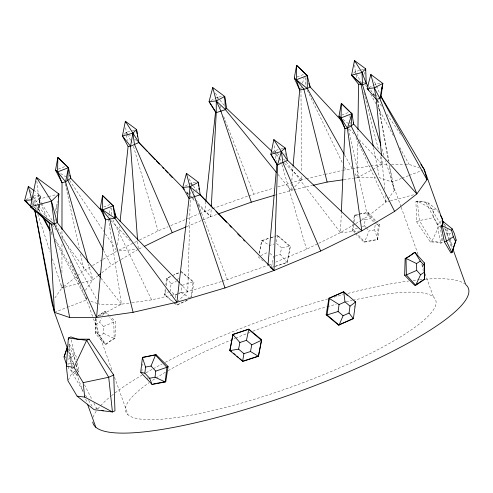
<?xml version="1.0" encoding="UTF-8"?>
<svg xmlns="http://www.w3.org/2000/svg" width="493" height="493" viewBox="0 0 493 493"><rect width="100%" height="100%" fill="white"/><g stroke="black" fill="none" stroke-linecap="round" stroke-linejoin="round"><path stroke-width="0.37" stroke-dasharray="2.46 1.85" d="M54.871 297.92L61.915 288.004L61.921 283.395M61.933 272.635L61.964 243.437M61.97 238.057L61.976 230.373M354.307 178.176L357.326 177.745L357.789 141.737M357.856 136.376L357.924 131.015M177.449 301.685L187.79 291.542L190.255 198.734M95.525 318.367L95.864 334.063L105.182 344.49L106.044 344.33L109.668 341.483L115.017 338.309L115.522 321.695L110.697 316.833M318.749 243.271L340.49 232.616L341.341 212.723M186.958 226.527L210.788 216.587L211.232 208.182M95.543 318.324L95.864 334.063L97.589 333.736L106.044 344.33M190.612 191.919L190.292 197.2L188.961 195.468M191.025 185.128L191.167 182.866L188.455 177.418M36.605 209.377L38.479 208.761L39.44 207.411L40.284 195.327L34.904 191.302M442.455 238.107L442.141 242.648L440.724 243.289L436.995 242.014L430.432 242.02L416.616 221.862L415.919 201.705L417.337 201.07L427.628 202.34L437.217 209.969L438.69 212.44M141.879 371.5L142.058 369.245M142.354 365.486L142.471 363.982M355.348 233.627L364.056 242.205L377.157 239.709L378.279 225.418L375.826 222.559M274.798 195.191L290.969 190.39L291.499 184.259M291.831 180.426L293.027 166.628M117.581 244.972L119.54 226.644M39.816 211.75L38.731 209.716L40.284 195.327L33.789 195.863M216.575 214.529L210.788 216.587L204.755 211.442L205.747 202.266M173.425 302.061L165.346 294.956L166.024 288.873M166.369 285.835L167.213 278.231L171.909 275.932M354.196 307.231L354.368 305.709M353.777 225.215L353.259 229.621L352.082 230.41L354.806 233.09M354.202 221.542L354.972 214.936L358.614 214.239M365.824 227.341L364.401 225.819L365.116 219.705L361.061 217.795M377.157 239.709L377.749 239.315L374.588 229.849L375.21 224.506M217.197 99.321L217.487 97.072L215.114 92.302M36.883 210.431L38.731 209.716L38.479 208.761L40.284 195.327L31.866 199.838M165.291 288.781L164.446 294.845L173.012 302.135M165.814 284.997L166.763 278.175L171.533 276.025M167.213 278.231L166.763 278.175L171.096 283.808L170.134 290.741L175.126 294.987L175.594 298.579M175.126 294.987L181.079 292.3L182.046 285.367L179.828 283.481M190.754 298.592L193.077 281.922L181.079 271.717M54.883 221.055L55.21 218.8M55.98 213.531L57.299 204.496M352.082 230.41L353.117 223.625M353.235 222.873L354.381 215.33L354.972 214.936L358.356 216.526M191.457 297.137L193.977 282.033L181.529 271.772L173.924 274.946M108.861 216.082L109.286 213.833M109.428 213.081L110.42 207.83M274.669 266.571L287.166 262.584L290.322 246.303L277.571 235.451L274.693 236.387M259.367 253.001L261.746 240.621L273.979 236.622M287.166 262.584L280.277 254.443L281.552 247.776L276.253 243.265L277.571 235.451L276.068 236.135M259.226 253.464L261.746 240.621L269.665 245.415L274.053 243.98M55.432 210.973L57.354 201.354M271.569 266.768L273.689 256.594L269.979 253.433M301.334 87.316L300.927 88.74L299.362 86.22M302.548 83.058L304.169 77.376M68.595 366.527L68.089 368.179L76.717 375.173L77.758 374.828M76.125 364.598L77.937 371.204L76.717 375.173L74.16 369.781M258.671 256.643L258.511 257.167L263.176 261.019M363.871 74.689L364.783 71.762M374.588 229.849L369.14 230.89L364.647 241.81L364.056 242.205M177.344 280.449L178.78 277.091M95.852 324.677L99.586 322.175L101.416 318.207M102.643 315.563L104.479 311.601L105.336 311.434L108.552 314.676M415.919 201.705L422.483 201.705L426.211 202.98L427.628 202.34L440.027 223.132L442.141 242.648L431.85 241.379L419.444 220.587L417.337 201.07L432.934 209.439L433.815 217.555L438.973 226.207L431.85 241.379L430.432 242.02M68.28 380.103L72.107 372.745L71.454 366.712M441.371 220.55L440.027 223.132L437.199 224.407L440.724 243.289M34.726 209.987L35.89 208.354L39.44 207.411L46.287 216.692M85.363 290.334L92.844 279.808L97.577 276.086M77.327 373.189L78.979 370.865L77.309 362.608M360.968 220.457L367.575 216.538L385.914 202.124L387.677 199.647M388.114 199.03L394.277 190.36L389.667 165.395M124.002 134.398L126.103 132.334L131.68 130.855M272.463 152.744L274.57 150.685L280.147 149.206M353.654 73.149L355.231 71.602L363.6 69.384M277.96 174.362L290.969 190.39L292.602 188.788M294.777 186.656L301.858 179.717L305.568 178.86M32.218 205.193L38.867 199.092L47.741 196.812M52.363 258.776L61.915 288.004L63.116 287.062M63.714 286.593L76.926 276.209M77.524 275.741L84.13 270.552L92 265.875M101.718 272.832L111.19 265.394L120.434 259.903M96.973 316.981L99.993 314.608L105.336 311.434M348.569 126.294L350.147 125.056M169.561 291.153L164.446 294.845L165.346 294.956M97.75 316.112L104.479 311.601L108.398 315.988M95.999 331.524L99.876 335.856L103.61 333.354L103.462 326.514L99.586 322.175M359.379 214.178L368.074 212.44L377.391 222.411M378.279 225.418L379.462 224.623L377.909 222.965M68.083 359.329L73.703 355.786L75.793 355.108L76.698 359.607M92.659 265.487L102.495 259.645M103.154 259.256L116.927 251.079M121.099 259.509L138.268 249.316M286.119 161.803L340.49 232.616L355.022 223.988M355.681 223.594L360.309 220.852M25.944 199.739L30.48 197.311M211.01 100.541L214.252 98.81M214.899 98.458L217.487 97.072L223.982 96.536M185.337 185.99L191.167 182.866L195.493 182.509M369.109 87.489L374.292 84.71M99.235 316.087L121.438 304.187L131.249 302.782M355.071 173.721L357.326 177.745L372.129 169.814M372.8 169.45L382.223 164.403L388.355 164.397M118.986 250.068L138.872 240.325M139.556 239.992L158.068 230.915L167.971 226.786M138.952 248.983L143.025 246.987M173.585 302.622L176.888 305.105L189.133 299.51M275.679 262.128L306.517 249.261L318.071 243.604M260.754 255.664L268.383 252.077M172.217 275.716L179.125 272.598M171.096 283.808L176.389 281.417M187.5 300.058L176.439 305.05L176.254 303.614M75.25 371.328L72.107 372.745L83.132 391.226M416.616 221.862L419.444 220.587L433.815 217.555M95.414 409.141L96.671 408.574L98.662 409.252M103.462 326.514L113.797 322.028L115.522 321.695M279.383 163.288L281.281 162.493L279.79 159.868M170.8 225.603L185.658 219.41M186.366 219.114L199.098 213.802M199.801 213.506L211.965 208.872M268.673 265.055L272.882 263.299M58.248 169.117L65.058 166.486M297.008 76.982L303.817 74.351M103.635 206.974L109.766 204.607M341.717 115.103L349.204 112.207M54.452 312.328L66.629 307.632M67.344 307.355L86.682 299.892L85.4 295.042M401.388 178.448L392.077 182.04L379.474 177.739L373.534 147.592M402.109 178.17L408.555 175.681M409.27 175.409L420.732 170.985M421.447 170.707L423.592 169.882M212.686 208.613L248.028 196.029M248.749 195.776L273.461 188.141M261.666 240.88L268.993 238.273M222.331 281.293L267.249 265.604M357.437 228.191L353.259 229.621L355.847 232.388M362.312 226.527L364.401 225.819M275.156 256.113L280.277 254.443M271.421 267.496L287.246 262.325L290.322 246.303L281.552 247.776M444.729 228.339L446.806 233.885L448.889 233.207L450.929 233.318M73.876 364.419L73.358 363.033L71.275 363.717L66.506 363.452M77.937 371.204L78.979 370.865M182.046 285.367L193.077 281.922L193.977 282.033M277.83 186.847L301.858 179.717L301.821 175.89M271.082 237.614L275.359 236.344M177.462 293.92L187.79 291.542L221.597 281.509M132.383 130.67L136.561 129.56M280.844 149.022L285.028 147.912M61.915 288.004L64.121 287.419M64.86 287.222L81.062 282.933M81.795 282.736L92.844 279.808L88.537 264.328M355.952 137.553L385.914 202.124L389.599 201.15M390.339 200.953L413.904 194.704M48.48 196.621L56.615 194.532M306.313 178.688L324.129 174.584M324.875 174.417L341.951 170.479M342.69 170.313L351.755 168.754M290.969 190.39L293.181 189.879M293.92 189.713L312.377 185.46M354.381 215.33L358.67 214.344M132.001 302.677L151.622 299.873L170.818 295.449M171.552 295.282L176.722 294.093M359.342 214.104L368.074 212.44L370.563 218.67L374.828 223.23M365.116 219.705L370.563 218.67M115.017 338.309L114.154 338.475L105.182 344.49L99.876 335.856M352.513 168.649L370.033 166.141M370.798 166.036L382.223 164.403L379.758 154.753M343.738 179.686L353.555 178.287M109.822 218.134L111.208 217.937M379.912 83.656L375.586 84.013L373.552 79.928M119.214 250.888L135.982 249.507M340.49 232.616L359.545 231.044M362.145 82.75L364.456 82.75M391.417 164.397L404.451 164.397M405.215 164.397L409.048 164.391L419.223 167.866M357.326 177.745L375.66 177.739M108.552 219.089L121.438 304.187L99.284 304.193L98.551 302.844M432.934 209.439L437.217 209.969M438.973 226.207L440.403 226.386M375.302 223.742L379.462 224.623L377.749 239.315L364.647 241.81L356.365 232.942M90.885 301.328L97.885 303.713M103.61 333.354L114.154 338.475L113.797 322.028L108.891 316.537M71.263 367.864L73.266 368.869M60.651 173.499L65.779 176.827M181.079 292.3L189.466 297.754M34.017 207.035L35.89 208.354L33.234 196.652M127.829 133.702L126.103 132.334L125.703 126.43M128.402 134.158L131.28 136.438M134.725 139.174L137.023 140.998M343.103 119.429L348.976 124.119M372.948 93.584L374.68 95.1M277.491 235.709L290.167 246.82M174.004 302.573L176.888 305.105M279.038 154.851L274.57 150.685L274.17 144.776M283.506 159.023L285.176 160.582L285.151 158.345M373.534 94.557L374.594 95.568M272.346 151.727L278.471 157.532M279.026 158.062L281.811 160.7M284.597 163.343L301.858 179.717M186.816 191.894L188.412 193.539M190.544 195.733L191.611 196.83M192.141 197.379L194.809 200.121M198.001 203.418L210.788 216.587M179.822 283.247L187.79 291.542M186.644 192.529L188.776 194.753M192.504 198.648L194.636 200.873M198.365 204.768L204.755 211.442M110.857 220.463L131.415 242.1M366.299 227.846L369.14 230.89M349.315 129.055L354.541 134.669M359.243 139.716L382.223 164.403M367.482 212.834L375.333 221.986M147.278 377.798L148.264 378.938M224.26 105.434L217.487 97.072L217.894 98.514M100.979 278.188L121.438 304.187M186.742 192.578L188.517 194.889M52.221 224.74L55.869 229.689M62.26 238.347L92.844 279.808M192.917 185.251L191.167 182.866L191.98 185.75M193.355 185.849L197.299 191.216M32.723 201.076L36.155 206.012M36.587 206.629L38.731 209.716M368.339 86.515L374.323 95.395M377.743 100.473L382.013 106.815M387.141 114.425L401.666 135.988M69.618 180.401L103.715 231.34M105.422 233.885L116.502 250.444M36.839 181.104L38.867 199.092L41.258 202.919M41.658 203.56L52.819 221.431M85.492 395.189L86.676 397.167M88.648 400.47L92.191 406.405M69.303 343.991L75.793 355.108M276.062 153.305L274.57 150.685L276.351 161.303M276.431 153.964L279.414 159.214M126.849 133.646L126.103 132.334L127.262 140.511M127.225 134.306L130.583 140.209M130.953 140.869L132.82 144.147M344.533 154.931L352.057 168.353M38.479 208.761L41.098 213.475M51.198 231.655L51.944 232.998M55.308 239.062L79.626 282.822M33.068 195.924L37.671 204.219M38.023 204.86L39.44 207.411M354.781 64.959L355.231 71.602L355.952 72.915M356.316 73.568L361.375 82.75M55.771 224.586L98.181 302.172M365.56 84.771L366.663 86.799M370.718 94.218L375.876 103.666M377.724 107.036L393.938 136.727M399.835 147.524L409.048 164.391M50.989 232.77L52.431 235.481M55.315 240.904L86.682 299.892L93.189 317.96M426.211 202.98L437.199 224.407M84.463 384.762L92.136 399.731M93.88 403.132L96.671 408.574M103.53 250.389L111.19 265.394M30.356 190.477L32.051 193.878M307.287 90.336L342.66 163.423M344.324 166.868L345.661 169.629M112.897 219.903L151.622 299.873M444.723 224.444L445.684 226.466M446.966 229.165L448.889 233.207L450.097 237.614M68.903 345.679L73.703 355.786L75.318 361.659M72.237 365.738L71.275 363.717L68.453 353.438M65.218 356.71L65.865 358.072M376.184 85.388L375.586 84.013L375.974 87.655M376.486 86.078L379.487 92.949M38.867 199.092L40.389 202.574M40.697 203.276L46.78 217.222M69.951 260.982L86.682 299.892M223.68 116.508L253.796 193.977M196.522 200.152L197.354 202.303M198.469 205.174L227.476 279.765M443.829 223.816L444.347 225.264M445.654 228.875L449.554 239.721M449.813 240.442L452.414 247.671M400.926 206.616L392.077 182.04L385.581 160.669M401.185 207.343L418.101 254.326M421.749 264.445L423.308 268.784M425.132 273.843L433.458 296.977M93.448 318.688L111.923 370.009M114.53 377.237L128.063 414.823M68.502 351.361L73.451 365.097M76.569 373.774L83.077 391.843M85.677 399.071L86.984 402.682M446.806 233.885L448.562 238.914M448.809 239.629L451.822 248.25M68.336 348.674L73.358 363.033M37.801 214.196L49.978 251.467M381.995 148.88L384.238 156.25M281.922 164.699L306.517 249.261M133.461 146.353L158.068 230.915M219.94 105.724L220.759 108.608M193.416 190.803L194.846 195.85M32.655 202.666L34.042 207.608M450.3 238.347L452.512 246.426M67.812 363.68L68.2 365.103M394.277 190.36L392.077 182.04L389.119 165.358M355.231 71.602L355.964 74.418M356.143 75.127L356.877 77.943M363.84 92.401L378.618 150.297M348.533 128.956L367.575 216.538M65.23 183.716L79.244 248.096M80.544 254.08L84.13 270.552M71.423 339.893L75.466 361.523M76.021 364.506L77.136 370.477M377.663 100.35L388.971 161.618M377.533 100.159L388.305 160.81M376.757 94.939L376.917 96.4M69.008 344.077L71.374 365.954M381.674 156.91L384.768 189.86M385.273 195.228L385.914 202.124M422.686 264.667L423.234 272.068M137.701 241.681L138.213 248.552M96.48 318.934L97.589 333.736M305.395 77.647L305.87 86.053M111.338 207.904L111.726 214.782M349.962 115.59L350.005 117.772M350.092 122.141L350.122 123.595M285.09 153.132L285.114 155.363M300.946 90.268L301.778 172.069M93.171 417.189A199.449 39.767 -19.8 0 1 97.349 409.584M97.842 408.95A199.449 39.767 -19.8 0 1 110.9 396.193M111.48 395.725A199.449 39.767 -19.8 0 1 114.505 393.346M115.134 392.866A199.449 39.767 -19.8 0 1 142.039 375.13M146.125 372.763A199.449 39.767 -19.8 0 1 152.473 369.189M153.194 368.789A199.449 39.767 -19.8 0 1 162.055 364.019M165.26 362.349A199.449 39.767 -19.8 0 1 327.574 298.968M334.057 297.137A199.449 39.767 -19.8 0 1 343.239 294.648M347.898 293.427A199.449 39.767 -19.8 0 1 408.685 280.992M413.146 280.412A199.449 39.767 -19.8 0 1 418.853 279.771M419.549 279.704A199.449 39.767 -19.8 0 1 422.267 279.451M425.397 279.192A199.449 39.767 -19.8 0 1 464.776 283.826M352.889 300.262A164.687 32.834 -19.8 0 1 416.493 326.144A164.687 32.834 -19.8 0 1 201.797 413.035A164.687 32.834 -19.8 0 1 149.003 382.778M152.565 380.325A164.687 32.834 -19.8 0 1 155.412 378.451M155.998 378.069A164.687 32.834 -19.8 0 1 165.451 372.233M168.162 370.644A164.687 32.834 -19.8 0 1 234.964 338.389M235.672 338.099A164.687 32.834 -19.8 0 1 247.135 333.484M247.856 333.2A164.687 32.834 -19.8 0 1 250.013 332.356M252.872 331.247A164.687 32.834 -19.8 0 1 326.668 306.856M327.383 306.658A164.687 32.834 -19.8 0 1 336.214 304.31M346.154 301.833A164.687 32.834 -19.8 0 1 352.15 300.434"/><path stroke-width="0.74" d="M61.976 229.602L62.026 182.73L57.564 171.909L57.854 157.44L68.459 167.706L70.789 178.287L102.421 211.583M211.312 206.653L216.236 112.644L216.285 100.985L212.748 87.538L224.703 96.474L226.681 108.417L271.785 151.197M357.943 129.48L358.522 84.278L351.552 75.213L354.479 60.528L365.689 68.829L366.207 83.348L367.914 85.881M341.372 211.959L344.94 128.55L341.033 117.889L341.322 103.425L351.928 113.686L353.697 124.113L416.85 193.928L394.628 211.38L361.831 230.853L320.69 251.017L274.009 270.491L224.962 287.955L176.901 302.215L133.098 312.303L96.542 317.529L69.716 317.541L54.452 312.328L51.79 302.258L34.867 210.745M404.636 275.223L405.147 258.615L410.49 255.442L414.114 252.595L414.977 252.428L424.3 262.855L424.652 279.303L415.685 285.324L414.823 285.49L404.636 275.223L406.361 274.897L416.702 270.411L416.554 263.564L420.282 261.062L424.159 265.4L424.652 279.303L423.789 279.469M270.17 267.218L274.009 270.491L277.553 164.927L281.343 151.517L285.028 147.912L273.818 139.605L270.885 154.291L276.856 164.342L277.553 164.927L287.629 160.379L361.831 230.853L347.386 128.353L341.033 117.889L338.987 116.151L341.322 103.425L349.352 111.412M424.159 265.4L424.3 262.855M36.587 178.854L36.414 177.357L51.469 201.181L57.206 222.559L54.347 224.093L51.272 224.093L49.522 223.495L30.554 206.721L36.414 177.357L58.833 193.959L57.206 222.559L100.504 277.584M66.37 366.336L68.354 338.044L70.869 336.91L77.506 339.172L89.165 339.172L113.723 375L114.968 410.835L112.453 411.969L94.157 409.708L77.105 396.15L67.929 380.775L66.37 366.336L73.981 367.279L83.151 382.654L84.716 397.093L112.453 411.969L108.7 377.268L86.651 340.306L68.354 338.044L68.521 339.554M267.97 265.345L276.856 164.342M293.095 165.858L299.676 89.96L296.324 79.774L296.613 65.304L307.219 75.565L310.146 86.978L341.483 120.643M365.56 70.296L365.689 68.829L362.01 72.44L351.552 75.213L361.061 84.278L362.509 84.771L366.207 83.348L362.01 72.44L354.479 60.528L354.584 62.007M120.107 221.295L128.1 146.458L122.424 135.945L125.358 121.26L136.561 129.56L138.866 142.502L184.154 189.146M205.834 201.501L215.54 112.059L209.069 101.583L212.748 87.538M140.702 372.295L142.415 357.61L143.001 357.215L156.102 354.72L168.082 366.509L165.777 381.594L165.186 381.989L152.09 384.485L140.702 372.295L144.862 373.183L149.595 378.254L152.09 384.485M144.862 373.183L145.571 367.069L142.415 357.61L156.102 354.72M168.082 366.509L166.899 367.303L165.186 381.989L155.048 377.213L155.757 371.106L151.018 366.034L145.571 367.069M370.847 74.48L374.384 87.933L376.288 99.432L379.838 98.489L380.997 96.856L382.802 83.422L370.847 74.48L367.168 88.524L376.288 99.432L381.533 155.375M349.044 313.055L343.085 315.748L338.093 311.502L339.061 304.563L345.014 301.876L350.005 306.122L349.044 313.055L353.376 318.688L338.611 325.09L326.163 314.83L328.936 298.216L343.701 291.813L355.693 302.018L353.376 318.688M58.39 196.972L58.833 193.959L51.469 201.181L30.554 206.721L51.272 224.093L69.716 317.541M232.992 334.34L229.837 350.622L238.606 349.143L243.912 353.66L242.587 361.474L258.418 356.303L261.654 339.757L248.823 329.164L232.992 334.34L229.837 350.622L242.667 361.209M381.311 92.086L381.557 90.644M381.81 89.196L382.802 83.422L374.384 87.933L367.168 88.524L368.758 90.034M137.584 240.153L130.546 146.255L132.882 133.172L136.561 129.56L137.134 133.923M51.469 201.181L54.347 224.093L96.542 317.529L105.576 219.86L100.227 208.286L102.562 195.561L113.168 205.821L116.046 216.877L179.292 282.692M238.606 349.143L239.888 342.481L232.912 334.599L248.823 329.164M243.912 353.66L250.493 351.509L251.775 344.841L261.493 340.281L261.654 339.757M380.688 95.697L424.313 169.604L426.969 179.674L416.85 193.928L379.838 98.489L382.802 83.422M58.39 196.177L58.833 193.959M88.13 262.855L65.575 181.788L68.459 167.706L57.854 157.44L55.524 170.171L62.026 182.73L65.575 181.788L70.789 178.287L69.76 175.391M239.888 342.481L246.469 340.33L248.743 329.429L261.493 340.281L258.418 356.303L250.493 351.509M67.726 349.192L54.452 312.328L35.034 211.146L24.65 200.435L28.329 186.391L34.307 190.859M274.009 270.491L200.183 194.784L198.377 182.274L186.428 173.333L182.749 187.377L189.041 198.426L176.901 302.215L114.801 218.103L100.227 208.286M66.795 365.455L64.059 357L67.338 347.084M443.441 221.751L442.227 225.714L446.455 241.139L451.902 252.589L450.861 252.934L444.372 241.816L441.186 226.059L442.831 223.736L442.4 222.09L443.441 221.751L452.075 228.746L454.336 233.509L456.099 239.925L451.902 252.589L456.099 239.925M455.594 241.57L453.326 236.806L451.57 230.391L452.075 228.746M340.164 117.087L338.987 116.151L344.94 128.55L347.386 128.353L351.928 113.686L350.4 112.379M64.059 357L67.042 348.298L67.849 351.232M151.018 366.034L155.511 355.114L166.899 367.303L155.757 371.106M343.085 315.748L339.061 325.146L327.062 314.941L326.163 314.83M424.307 272.241L420.578 274.749L415.685 285.324L406.361 274.897L406.01 258.449L414.977 252.428L420.282 261.062M73.981 367.279L86.651 340.306L89.165 339.172M114.801 218.103L113.168 205.821L102.562 195.561L102.267 210.03L105.576 219.86L114.801 218.103L116.046 216.877L114.678 213.327M215.54 112.059L216.236 112.644L225.43 109.643L226.681 108.417M98.169 275.624L100.535 273.763M423.185 279.944L416.603 284.43M350.005 306.122L355.693 302.018L354.794 301.907M453.326 236.806L446.455 241.139L444.372 241.816M347.386 128.353L353.697 124.113L353.247 122.683M344.157 154.266L307.293 88.512L307.219 75.565L296.613 65.304L294.284 78.03L299.676 89.96L307.293 88.512L310.146 86.978L308.84 83.52M128.1 146.458L130.546 146.255L138.866 142.502L125.358 121.26L125.456 122.739M144.387 246.321L172.242 232.671L186.262 226.823M352.926 318.632L338.611 325.09M113.723 375L108.7 377.268L83.151 382.654M56.473 171.281L55.524 170.171L57.564 171.909L68.459 167.706L67.683 180.136L103.185 249.704M307.219 75.565L296.324 79.774L294.284 78.03L295.067 79.293M113.168 205.821L102.267 210.03L109.773 219.262L133.098 312.303M341.033 117.889L351.928 113.686L351.152 126.116L394.628 211.38M218.023 214.011L251.282 202.167L274.065 195.407M258.498 356.038L243.382 360.999M441.186 226.059L442.227 225.714L451.57 230.391M338.093 311.502L327.062 314.941L329.386 298.277L343.701 291.813L345.014 301.876M313.11 185.288L327.136 182.059L342.986 179.797M165.777 381.594L153.422 383.979M405.147 258.615L406.01 258.449L416.554 263.564M149.595 378.254L155.048 377.213M31.016 206.468L24.65 200.435L31.866 199.838L28.329 186.391M358.522 84.278L361.061 84.278L373.238 146.082M328.936 298.216L339.061 304.563M77.105 396.15L84.716 397.093M101.977 410.386L103.302 410.835M24.65 200.435L27.146 202.192M30.554 206.721L54.347 224.093M307.293 88.512L296.324 79.774L303.83 89.005L327.136 182.059M246.469 340.33L251.775 344.841M351.552 75.213L362.509 84.771L380.879 145.195M229.997 350.098L231.722 351.614M233.454 353.13L235.179 354.646M236.905 356.162L238.637 357.678M239.789 358.688L242.094 360.71M343.251 291.757L347.288 295.313M276.511 172.581L225.43 109.643L216.285 100.985L209.069 101.583L216.236 112.644M200.022 194.747L213.296 208.533M215.946 211.294L226.564 222.325M229.75 225.634L231.34 227.285M237.712 233.904L240.368 236.665M243.554 239.974L244.614 241.077M138.176 141.91L147.228 151.369M148.824 153.04L155.221 159.714M156.281 160.823L159.479 164.163M162.678 167.497L163.744 168.612M165.34 170.282L168.002 173.061M169.598 174.732L172.26 177.511M416.702 270.411L420.578 274.749M338.987 116.151L339.942 117.26M57.564 171.909L65.575 181.788M130.546 146.255L122.424 135.945L132.882 133.172L134.447 144.35L172.242 232.671M184.08 189.115L182.749 187.377L189.965 186.785L198.377 182.274L198.728 185.997M420.893 164.526L424.313 169.604L443.306 222.374M273.818 139.605L281.343 151.517L287.629 160.379L285.028 147.912L285.046 149.404M277.553 164.927L270.885 154.291L281.343 151.517L282.908 162.696L320.69 251.017M440.532 215.527L442.375 218.615L442.696 221.567M43.717 218.189L50.076 229.633M380.997 96.856L426.969 179.674M42.336 216.495L49.91 230.736M374.384 87.933L379.838 98.489M452.938 249.119L465.688 284.535A199.449 39.767 -19.8 0 1 301.457 390.678A199.449 39.767 -19.8 0 1 92.733 422.063M87.501 404.131L95.827 427.265M251.282 202.167L220.882 110.993L216.285 100.985L224.703 96.474L225.43 109.643M224.962 287.955L194.556 196.787L189.965 186.785L186.428 173.333M34.639 209.728L35.034 211.146M137.319 135.372L137.51 136.826M198.938 188.234L199.073 189.725M49.522 223.495L54.452 312.328M362.01 72.44L362.509 84.771M189.965 186.785L189.041 198.426L200.183 194.784L189.965 186.785"/></g></svg>
